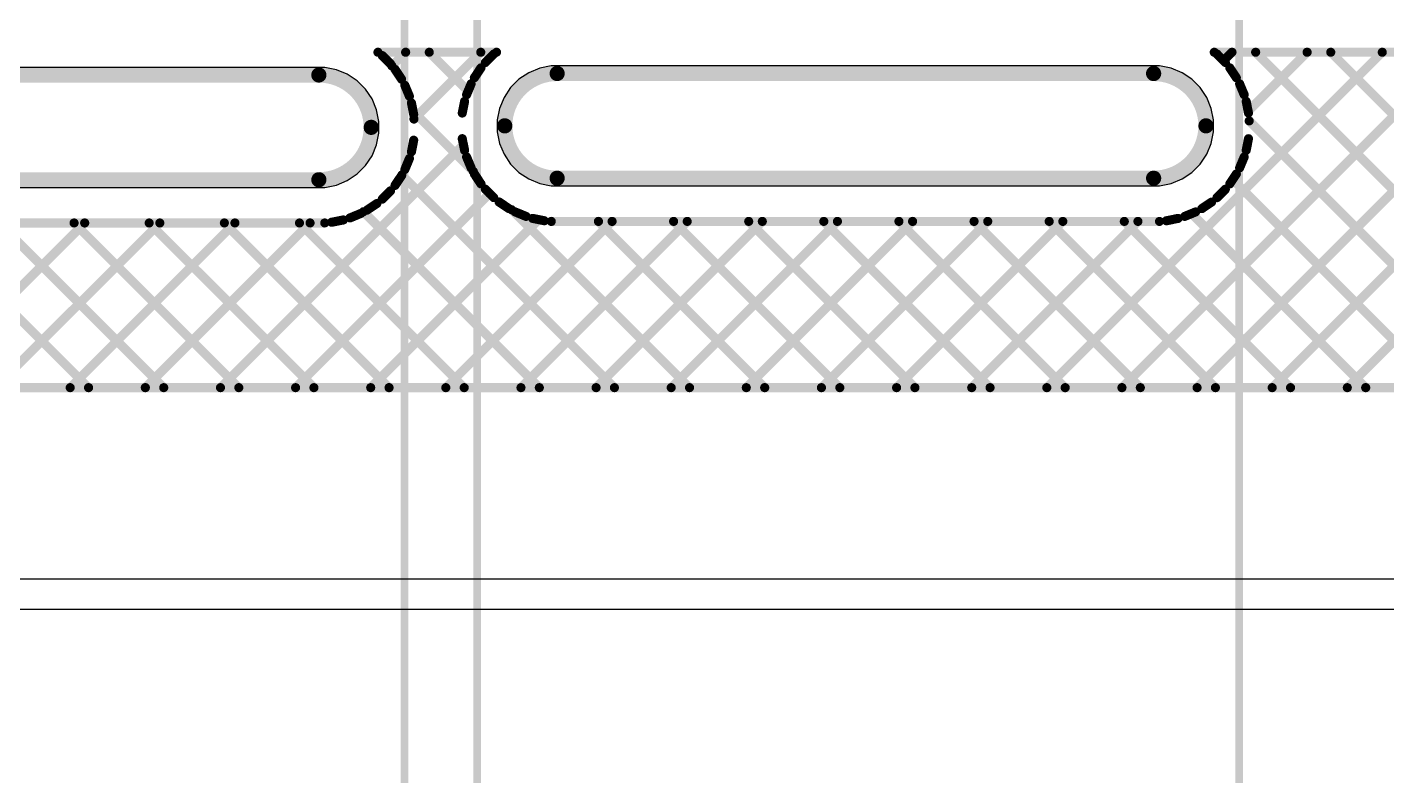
# Model space of a CAD drawing. Header units: inches. Extents: x -4 to 182, y -4 to 85.
# Drawn here: x 10.68 to 33.43, y 11.01 to 23.53 of the extents above; entities that cross this region are included whole.
import ezdxf

# ---------------------------------------------------------------- set-up
doc = ezdxf.new("R2010")
doc.units = ezdxf.units.IN
for name, color, linetype in [('Board Outline', 216, 'Continuous'), ('Bottom Layer', 5, 'Continuous'), ('Multi-Layer', 9, 'Continuous'), ('Top Layer', 1, 'Continuous'), ('Top Overlay', 2, 'Continuous')]:
    doc.layers.add(name, color=color, linetype=linetype)

# ---------------------------------------------------------------- blocks, each defined once
blk = doc.blocks.new('G2RL_1A_E2_CV_HA_DC12_13')
at = {"layer": 'Top Overlay', "const_width": 0.127}
for points in [[(-14.859, 6.401), (14.199, 6.401)], [(-14.859, -6.35), (14.199, -6.35)]]:
    blk.add_lwpolyline(points, dxfattribs=at)
blk = doc.blocks.new('G2RL_1A_E2_CV_HA_DC12_14')
at = {"layer": 'Top Overlay', "const_width": 0.127}
blk.add_lwpolyline([(-14.859, -6.35), (14.199, -6.35)], dxfattribs=at)

msp = doc.modelspace()

# ---------------------------------------------------------------- linework, layer by layer
at = {"layer": 'Board Outline', "const_width": 0.254}
for points in [[(5.575, 22.733), (15.557, 22.733)], [(19.545, 22.758), (29.527, 22.758)], [(5.575, 20.98), (15.557, 20.98)], [(19.545, 21.006), (29.527, 21.006)]]:
    msp.add_lwpolyline(points, dxfattribs=at)
at = {"layer": 'Board Outline', "const_width": 0.127}
for points in [[(15.494, 22.733, 1), (15.621, 22.733, 1)], [(15.494, 22.733, 1), (15.621, 22.733, 1)], [(19.482, 22.758, 1), (19.609, 22.758, 1)], [(19.482, 22.758, 1), (19.609, 22.758, 1)], [(29.464, 22.758, 1), (29.591, 22.758, 1)], [(29.464, 22.758, 1), (29.591, 22.758, 1)], [(16.37, 21.857, 1), (16.497, 21.857, 1)], [(16.37, 21.857, 1), (16.497, 21.857, 1)], [(18.605, 21.882, 1), (18.733, 21.882, 1)], [(18.605, 21.882, 1), (18.733, 21.882, 1)], [(30.34, 21.882, 1), (30.467, 21.882, 1)], [(30.34, 21.882, 1), (30.467, 21.882, 1)], [(15.494, 20.98, 1), (15.621, 20.98, 1)], [(15.494, 20.98, 1), (15.621, 20.98, 1)], [(19.482, 21.006, 1), (19.609, 21.006, 1)], [(19.482, 21.006, 1), (19.609, 21.006, 1)], [(29.464, 21.006, 1), (29.591, 21.006, 1)], [(29.464, 21.006, 1), (29.591, 21.006, 1)]]:
    msp.add_lwpolyline(points, format="xyb", close=True, dxfattribs=at)
at = {"layer": 'Board Outline', "const_width": 0.254}
for points in [[(15.557, 22.733, -0.414214), (16.434, 21.857)], [(18.669, 21.882, -0.414214), (19.545, 22.758)], [(29.527, 22.758, -0.414214), (30.404, 21.882)], [(16.434, 21.857, -0.414214), (15.557, 20.98)], [(19.545, 21.006, -0.414214), (18.669, 21.882)], [(30.404, 21.882, -0.414214), (29.527, 21.006)]]:
    msp.add_lwpolyline(points, format="xyb", dxfattribs=at)
at = {"layer": 'Bottom Layer'}
msp.add_line((-2.006, 13.792), (51.228, 13.792), dxfattribs=at)
at = {"layer": 'Multi-Layer'}
for p, q in [((15.557, 22.86), (5.575, 22.86)), ((15.656, 22.86), (15.557, 22.86)), ((15.557, 22.86), (15.557, 22.86)), ((15.85, 22.822), (15.656, 22.86)), ((16.033, 22.746), (15.85, 22.822)), ((19.07, 22.772), (18.905, 22.662)), ((19.253, 22.847), (19.07, 22.772)), ((19.446, 22.886), (19.253, 22.847)), ((19.545, 22.886), (19.446, 22.886)), ((29.527, 22.886), (19.545, 22.886)), ((29.626, 22.886), (29.527, 22.886)), ((29.527, 22.886), (29.527, 22.886)), ((29.82, 22.847), (29.626, 22.886)), ((30.003, 22.772), (29.82, 22.847)), ((30.167, 22.662), (30.003, 22.772)), ((16.197, 22.636), (16.033, 22.746)), ((16.337, 22.497), (16.197, 22.636)), ((18.905, 22.662), (18.766, 22.522)), ((30.307, 22.522), (30.167, 22.662)), ((16.447, 22.332), (16.337, 22.497)), ((16.523, 22.149), (16.447, 22.332)), ((18.656, 22.358), (18.58, 22.175)), ((18.766, 22.522), (18.656, 22.358)), ((30.417, 22.358), (30.307, 22.522)), ((30.493, 22.175), (30.417, 22.358)), ((16.561, 21.956), (16.523, 22.149)), ((18.58, 22.175), (18.542, 21.981)), ((30.531, 21.981), (30.493, 22.175)), ((16.561, 21.857), (16.561, 21.956)), ((16.561, 21.758), (16.561, 21.857)), ((18.542, 21.981), (18.542, 21.882)), ((18.542, 21.882), (18.542, 21.783)), ((30.531, 21.882), (30.531, 21.981)), ((30.531, 21.783), (30.531, 21.882)), ((16.523, 21.564), (16.561, 21.758)), ((18.542, 21.783), (18.58, 21.589)), ((30.493, 21.589), (30.531, 21.783)), ((16.447, 21.381), (16.523, 21.564)), ((18.58, 21.589), (18.656, 21.407)), ((18.656, 21.407), (18.766, 21.242)), ((30.307, 21.242), (30.417, 21.407)), ((30.417, 21.407), (30.493, 21.589)), ((16.197, 21.077), (16.337, 21.217)), ((16.337, 21.217), (16.447, 21.381)), ((18.766, 21.242), (18.905, 21.102)), ((30.167, 21.102), (30.307, 21.242)), ((15.85, 20.892), (16.033, 20.967)), ((16.033, 20.967), (16.197, 21.077)), ((18.905, 21.102), (19.07, 20.993)), ((19.07, 20.993), (19.253, 20.917)), ((29.82, 20.917), (30.003, 20.993)), ((30.003, 20.993), (30.167, 21.102)), ((5.575, 20.853), (15.557, 20.853)), ((15.557, 20.853), (15.656, 20.853)), ((15.656, 20.853), (15.85, 20.892)), ((19.253, 20.917), (19.446, 20.878)), ((19.446, 20.878), (19.545, 20.878)), ((19.545, 20.878), (19.545, 20.878)), ((19.545, 20.878), (29.527, 20.878)), ((29.527, 20.878), (29.626, 20.878)), ((29.626, 20.878), (29.82, 20.917))]:
    msp.add_line(p, q, dxfattribs=at)
at = {"layer": 'Top Layer'}
msp.add_line((-1.829, 14.3), (38.982, 14.3), dxfattribs=at)
at = {"layer": 'Top Overlay', "const_width": 0.152}
for points in [[(16.546, 23.114), (18.531, 23.114)], [(16.618, 23.057), (16.758, 22.918)], [(16.78, 22.885), (17.01, 23.114)], [(17.149, 21.996), (18.267, 23.114)], [(17.405, 23.114), (18.055, 22.464)], [(18.345, 22.943), (18.484, 23.083)], [(27.74, 17.501), (33.354, 23.114)], [(28.998, 17.501), (34.611, 23.114)], [(30.255, 17.501), (35.868, 23.114)], [(30.542, 23.114), (52.682, 23.114)], [(30.588, 23.083), (30.728, 22.943)], [(30.698, 22.973), (30.839, 23.114)], [(31.109, 22.127), (32.096, 23.114)], [(31.235, 23.114), (36.848, 17.501)], [(32.492, 23.114), (34.704, 20.902)], [(16.832, 22.827), (16.942, 22.663)], [(18.161, 22.688), (18.27, 22.853)], [(30.802, 22.853), (30.912, 22.688)], [(16.997, 22.56), (17.073, 22.377)], [(18.03, 22.403), (18.106, 22.585)], [(30.967, 22.585), (31.043, 22.403)], [(17.107, 22.266), (17.145, 22.072)], [(17.957, 22.097), (17.996, 22.291)], [(31.077, 22.291), (31.115, 22.097)], [(17.134, 22.128), (18.142, 21.119)], [(31.127, 21.965), (35.591, 17.501)], [(13.911, 17.501), (17.977, 21.567)], [(17.107, 21.448), (17.145, 21.642)], [(17.957, 21.667), (17.996, 21.473)], [(31.077, 21.473), (31.115, 21.667)], [(16.997, 21.153), (17.073, 21.336)], [(18.03, 21.361), (18.106, 21.179)], [(30.967, 21.179), (31.043, 21.361)], [(16.832, 20.886), (16.942, 21.05)], [(16.946, 21.059), (20.504, 17.501)], [(18.161, 21.076), (18.27, 20.911)], [(30.802, 20.911), (30.912, 21.076)], [(30.851, 20.984), (34.334, 17.501)], [(15.168, 17.501), (18.416, 20.749)], [(16.618, 20.656), (16.758, 20.796)], [(18.345, 20.821), (18.484, 20.681)], [(30.588, 20.681), (30.728, 20.821)], [(31.512, 17.501), (34.666, 20.655)], [(16.078, 20.341), (16.261, 20.417)], [(16.303, 20.445), (19.247, 17.501)], [(16.364, 20.472), (16.528, 20.582)], [(18.575, 20.607), (18.739, 20.497)], [(18.783, 20.479), (21.761, 17.501)], [(18.842, 20.442), (19.025, 20.367)], [(30.048, 20.367), (30.231, 20.442)], [(30.163, 20.414), (33.076, 17.501)], [(30.334, 20.497), (30.498, 20.607)], [(5.476, 20.257), (15.656, 20.257)], [(8.882, 17.501), (11.638, 20.257)], [(8.947, 20.257), (11.703, 17.501)], [(10.139, 17.501), (12.896, 20.257)], [(10.204, 20.257), (12.961, 17.501)], [(11.396, 17.501), (14.153, 20.257)], [(11.461, 20.257), (14.218, 17.501)], [(12.653, 17.501), (15.41, 20.257)], [(12.718, 20.257), (15.475, 17.501)], [(13.976, 20.257), (16.732, 17.501)], [(15.233, 20.257), (17.99, 17.501)], [(15.773, 20.269), (15.966, 20.307)], [(16.425, 17.501), (19.237, 20.313)], [(17.682, 17.501), (20.465, 20.283)], [(18.94, 17.501), (21.722, 20.283)], [(19.136, 20.333), (19.33, 20.294)], [(19.446, 20.283), (29.626, 20.283)], [(20.197, 17.501), (22.979, 20.283)], [(20.236, 20.283), (23.019, 17.501)], [(21.454, 17.501), (24.236, 20.283)], [(21.494, 20.283), (24.276, 17.501)], [(22.711, 17.501), (25.493, 20.283)], [(22.751, 20.283), (25.533, 17.501)], [(23.969, 17.501), (26.751, 20.283)], [(24.008, 20.283), (26.79, 17.501)], [(25.226, 17.501), (28.008, 20.283)], [(25.265, 20.283), (28.048, 17.501)], [(26.483, 17.501), (29.265, 20.283)], [(26.523, 20.283), (29.305, 17.501)], [(27.78, 20.283), (30.562, 17.501)], [(29.037, 20.283), (31.819, 17.501)], [(29.743, 20.294), (29.936, 20.333)], [(32.769, 17.501), (34.917, 19.649)], [(-3.508, 17.501), (52.682, 17.501)]]:
    msp.add_lwpolyline(points, dxfattribs=at)
at = {"layer": 'Top Overlay', "const_width": 0.0762}
for points in [[(16.508, 23.114, 1), (16.584, 23.114, 1)], [(16.58, 23.057, 1), (16.657, 23.057, 1)], [(16.72, 22.918, 1), (16.796, 22.918, 1)], [(16.971, 23.114, 1), (17.048, 23.114, 1)], [(17.367, 23.114, 1), (17.443, 23.114, 1)], [(18.229, 23.114, 1), (18.305, 23.114, 1)], [(18.306, 22.943, 1), (18.383, 22.943, 1)], [(18.446, 23.083, 1), (18.522, 23.083, 1)], [(18.493, 23.114, 1), (18.569, 23.114, 1)], [(30.504, 23.114, 1), (30.58, 23.114, 1)], [(30.55, 23.083, 1), (30.627, 23.083, 1)], [(30.66, 22.973, 1), (30.736, 22.973, 1)], [(30.69, 22.943, 1), (30.766, 22.943, 1)], [(30.801, 23.114, 1), (30.877, 23.114, 1)], [(31.197, 23.114, 1), (31.273, 23.114, 1)], [(32.058, 23.114, 1), (32.135, 23.114, 1)], [(32.454, 23.114, 1), (32.53, 23.114, 1)], [(33.316, 23.114, 1), (33.392, 23.114, 1)], [(16.742, 22.885, 1), (16.818, 22.885, 1)], [(16.794, 22.827, 1), (16.87, 22.827, 1)], [(18.122, 22.688, 1), (18.199, 22.688, 1)], [(18.232, 22.853, 1), (18.309, 22.853, 1)], [(30.764, 22.853, 1), (30.84, 22.853, 1)], [(30.874, 22.688, 1), (30.95, 22.688, 1)], [(16.904, 22.663, 1), (16.98, 22.663, 1)], [(16.959, 22.56, 1), (17.035, 22.56, 1)], [(18.017, 22.464, 1), (18.093, 22.464, 1)], [(18.067, 22.585, 1), (18.144, 22.585, 1)], [(30.929, 22.585, 1), (31.005, 22.585, 1)], [(17.035, 22.377, 1), (17.111, 22.377, 1)], [(17.069, 22.266, 1), (17.145, 22.266, 1)], [(17.958, 22.291, 1), (18.034, 22.291, 1)], [(17.992, 22.403, 1), (18.068, 22.403, 1)], [(31.005, 22.403, 1), (31.081, 22.403, 1)], [(31.039, 22.291, 1), (31.115, 22.291, 1)], [(17.096, 22.128, 1), (17.172, 22.128, 1)], [(17.107, 22.072, 1), (17.183, 22.072, 1)], [(17.111, 21.996, 1), (17.187, 21.996, 1)], [(17.919, 22.097, 1), (17.996, 22.097, 1)], [(31.071, 22.127, 1), (31.148, 22.127, 1)], [(31.077, 22.097, 1), (31.153, 22.097, 1)], [(31.089, 21.965, 1), (31.165, 21.965, 1)], [(17.107, 21.642, 1), (17.183, 21.642, 1)], [(17.919, 21.667, 1), (17.996, 21.667, 1)], [(17.939, 21.567, 1), (18.015, 21.567, 1)], [(31.077, 21.667, 1), (31.153, 21.667, 1)], [(17.035, 21.336, 1), (17.111, 21.336, 1)], [(17.069, 21.448, 1), (17.145, 21.448, 1)], [(17.958, 21.473, 1), (18.034, 21.473, 1)], [(17.992, 21.361, 1), (18.068, 21.361, 1)], [(31.005, 21.361, 1), (31.081, 21.361, 1)], [(31.039, 21.473, 1), (31.115, 21.473, 1)], [(16.959, 21.153, 1), (17.035, 21.153, 1)], [(18.067, 21.179, 1), (18.144, 21.179, 1)], [(18.104, 21.119, 1), (18.181, 21.119, 1)], [(30.929, 21.179, 1), (31.005, 21.179, 1)], [(16.794, 20.886, 1), (16.87, 20.886, 1)], [(16.904, 21.05, 1), (16.98, 21.05, 1)], [(16.908, 21.059, 1), (16.984, 21.059, 1)], [(18.122, 21.076, 1), (18.199, 21.076, 1)], [(18.232, 20.911, 1), (18.309, 20.911, 1)], [(30.764, 20.911, 1), (30.84, 20.911, 1)], [(30.813, 20.984, 1), (30.889, 20.984, 1)], [(30.874, 21.076, 1), (30.95, 21.076, 1)], [(16.58, 20.656, 1), (16.657, 20.656, 1)], [(16.72, 20.796, 1), (16.796, 20.796, 1)], [(18.306, 20.821, 1), (18.383, 20.821, 1)], [(18.378, 20.749, 1), (18.455, 20.749, 1)], [(18.446, 20.681, 1), (18.522, 20.681, 1)], [(30.55, 20.681, 1), (30.627, 20.681, 1)], [(30.69, 20.821, 1), (30.766, 20.821, 1)], [(16.223, 20.417, 1), (16.299, 20.417, 1)], [(16.265, 20.445, 1), (16.341, 20.445, 1)], [(16.326, 20.472, 1), (16.402, 20.472, 1)], [(16.49, 20.582, 1), (16.566, 20.582, 1)], [(18.536, 20.607, 1), (18.613, 20.607, 1)], [(18.701, 20.497, 1), (18.777, 20.497, 1)], [(18.745, 20.479, 1), (18.821, 20.479, 1)], [(18.804, 20.442, 1), (18.88, 20.442, 1)], [(30.125, 20.414, 1), (30.201, 20.414, 1)], [(30.193, 20.442, 1), (30.269, 20.442, 1)], [(30.296, 20.497, 1), (30.372, 20.497, 1)], [(30.46, 20.607, 1), (30.536, 20.607, 1)], [(11.423, 20.257, 1), (11.499, 20.257, 1)], [(11.6, 20.257, 1), (11.677, 20.257, 1)], [(12.68, 20.257, 1), (12.756, 20.257, 1)], [(12.858, 20.257, 1), (12.934, 20.257, 1)], [(13.938, 20.257, 1), (14.014, 20.257, 1)], [(14.115, 20.257, 1), (14.191, 20.257, 1)], [(15.195, 20.257, 1), (15.271, 20.257, 1)], [(15.372, 20.257, 1), (15.448, 20.257, 1)], [(15.618, 20.257, 1), (15.694, 20.257, 1)], [(15.734, 20.269, 1), (15.811, 20.269, 1)], [(15.928, 20.307, 1), (16.005, 20.307, 1)], [(16.04, 20.341, 1), (16.116, 20.341, 1)], [(18.986, 20.367, 1), (19.063, 20.367, 1)], [(19.098, 20.333, 1), (19.174, 20.333, 1)], [(19.199, 20.313, 1), (19.275, 20.313, 1)], [(19.292, 20.294, 1), (19.368, 20.294, 1)], [(19.408, 20.283, 1), (19.485, 20.283, 1)], [(20.198, 20.283, 1), (20.275, 20.283, 1)], [(20.426, 20.283, 1), (20.503, 20.283, 1)], [(21.456, 20.283, 1), (21.532, 20.283, 1)], [(21.684, 20.283, 1), (21.76, 20.283, 1)], [(22.713, 20.283, 1), (22.789, 20.283, 1)], [(22.941, 20.283, 1), (23.017, 20.283, 1)], [(23.97, 20.283, 1), (24.046, 20.283, 1)], [(24.198, 20.283, 1), (24.274, 20.283, 1)], [(25.227, 20.283, 1), (25.303, 20.283, 1)], [(25.455, 20.283, 1), (25.532, 20.283, 1)], [(26.484, 20.283, 1), (26.561, 20.283, 1)], [(26.713, 20.283, 1), (26.789, 20.283, 1)], [(27.742, 20.283, 1), (27.818, 20.283, 1)], [(27.97, 20.283, 1), (28.046, 20.283, 1)], [(28.999, 20.283, 1), (29.075, 20.283, 1)], [(29.227, 20.283, 1), (29.303, 20.283, 1)], [(29.588, 20.283, 1), (29.664, 20.283, 1)], [(29.704, 20.294, 1), (29.781, 20.294, 1)], [(29.898, 20.333, 1), (29.975, 20.333, 1)], [(30.01, 20.367, 1), (30.086, 20.367, 1)], [(11.358, 17.501, 1), (11.434, 17.501, 1)], [(11.665, 17.501, 1), (11.742, 17.501, 1)], [(12.615, 17.501, 1), (12.692, 17.501, 1)], [(12.923, 17.501, 1), (12.999, 17.501, 1)], [(13.873, 17.501, 1), (13.949, 17.501, 1)], [(14.18, 17.501, 1), (14.256, 17.501, 1)], [(15.13, 17.501, 1), (15.206, 17.501, 1)], [(15.437, 17.501, 1), (15.513, 17.501, 1)], [(16.387, 17.501, 1), (16.463, 17.501, 1)], [(16.694, 17.501, 1), (16.771, 17.501, 1)], [(17.644, 17.501, 1), (17.72, 17.501, 1)], [(17.952, 17.501, 1), (18.028, 17.501, 1)], [(18.902, 17.501, 1), (18.978, 17.501, 1)], [(19.209, 17.501, 1), (19.285, 17.501, 1)], [(20.159, 17.501, 1), (20.235, 17.501, 1)], [(20.466, 17.501, 1), (20.542, 17.501, 1)], [(21.416, 17.501, 1), (21.492, 17.501, 1)], [(21.723, 17.501, 1), (21.799, 17.501, 1)], [(22.673, 17.501, 1), (22.749, 17.501, 1)], [(22.98, 17.501, 1), (23.057, 17.501, 1)], [(23.93, 17.501, 1), (24.007, 17.501, 1)], [(24.238, 17.501, 1), (24.314, 17.501, 1)], [(25.188, 17.501, 1), (25.264, 17.501, 1)], [(25.495, 17.501, 1), (25.571, 17.501, 1)], [(26.445, 17.501, 1), (26.521, 17.501, 1)], [(26.752, 17.501, 1), (26.828, 17.501, 1)], [(27.702, 17.501, 1), (27.778, 17.501, 1)], [(28.009, 17.501, 1), (28.086, 17.501, 1)], [(28.959, 17.501, 1), (29.036, 17.501, 1)], [(29.267, 17.501, 1), (29.343, 17.501, 1)], [(30.217, 17.501, 1), (30.293, 17.501, 1)], [(30.524, 17.501, 1), (30.6, 17.501, 1)], [(31.474, 17.501, 1), (31.55, 17.501, 1)], [(31.781, 17.501, 1), (31.857, 17.501, 1)], [(32.731, 17.501, 1), (32.807, 17.501, 1)], [(33.038, 17.501, 1), (33.115, 17.501, 1)]]:
    msp.add_lwpolyline(points, format="xyb", close=True, dxfattribs=at)

# ---------------------------------------------------------------- block references
at = {"rotation": 90}
for name, p in [('G2RL_1A_E2_CV_HA_DC12_14', (10.639, 18.627)), ('G2RL_1A_E2_CV_HA_DC12_13', (24.609, 18.653))]:
    msp.add_blockref(name, p, dxfattribs=at)

doc.saveas('drawing.dxf')
